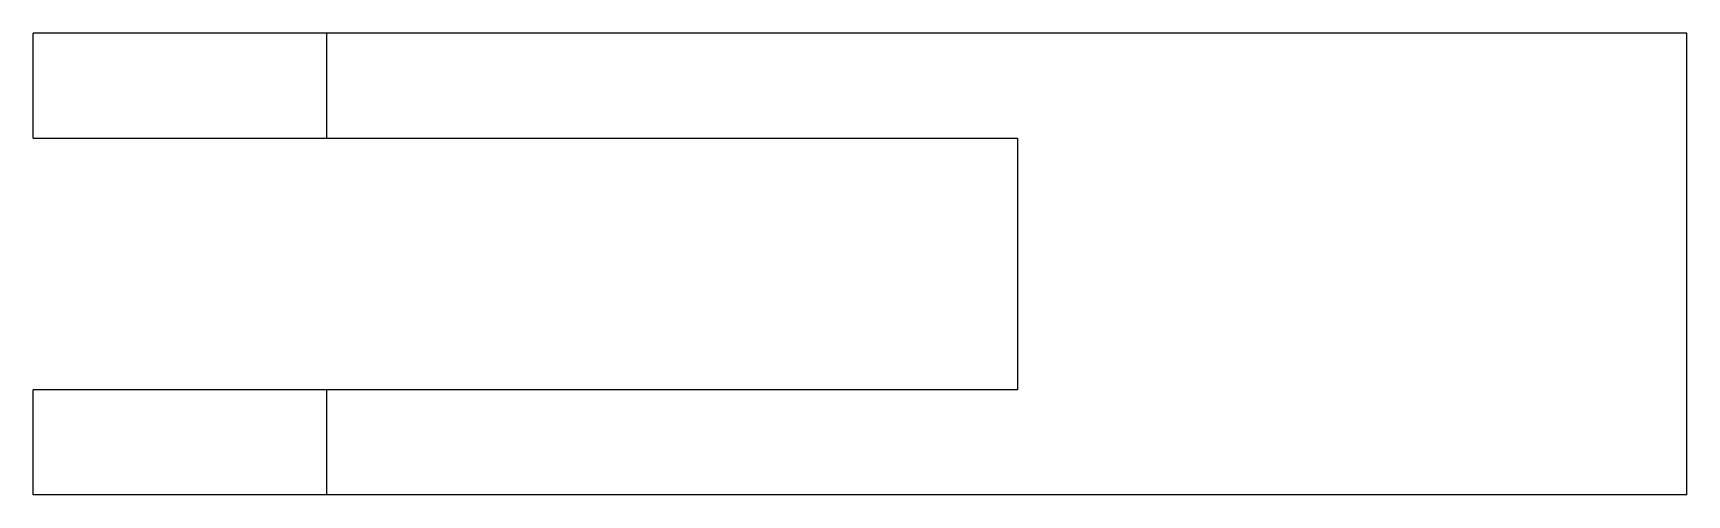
# Model space of a CAD drawing. Header units: metres. Extents: x -26.9 to 51.9, y -22 to 0.
import ezdxf

# ---------------------------------------------------------------- set-up
doc = ezdxf.new("R2010")
doc.units = ezdxf.units.M

msp = doc.modelspace()

# ---------------------------------------------------------------- linework, layer by layer
for points in [[(-26.9, -5), (-26.9, -4.9), (-26.9, -4.8), (-26.9, -4.7), (-26.9, -4.6), (-26.9, -4.5), (-26.9, -4.4), (-26.9, -4.3), (-26.9, -4.2), (-26.9, -4.1), (-26.9, -4), (-26.9, -3.9), (-26.9, -3.8), (-26.9, -3.7), (-26.9, -3.6), (-26.9, -3.5), (-26.9, -3.4), (-26.9, -3.3), (-26.9, -3.2), (-26.9, -3.1), (-26.9, -3), (-26.9, -2.9), (-26.9, -2.8), (-26.9, -2.7), (-26.9, -2.6), (-26.9, -2.5), (-26.9, -2.4), (-26.9, -2.3), (-26.9, -2.2), (-26.9, -2.1), (-26.9, -2), (-26.9, -1.9), (-26.9, -1.8), (-26.9, -1.7), (-26.9, -1.6), (-26.9, -1.5), (-26.9, -1.4), (-26.9, -1.3), (-26.9, -1.2), (-26.9, -1.1), (-26.9, -1), (-26.9, -0.9), (-26.9, -0.8), (-26.9, -0.7), (-26.9, -0.6), (-26.9, -0.5), (-26.9, -0.4), (-26.9, -0.3), (-26.9, -0.2), (-26.9, -0.1), (-26.9, 0)], [(-12.9, 0), (-12.949, 0), (-12.998, 0), (-13.047, 0), (-13.138, 0), (-13.283, 0), (-13.428, 0), (-13.573, 0), (-13.793, 0), (-14.027, 0), (-14.26, 0), (-14.516, 0), (-14.826, 0), (-15.137, 0), (-15.447, 0), (-15.801, 0), (-16.173, 0), (-16.544, 0), (-16.922, 0), (-17.336, 0), (-17.751, 0), (-18.165, 0), (-18.592, 0), (-19.028, 0), (-19.464, 0), (-19.9, 0), (-20.336, 0), (-20.772, 0), (-21.208, 0), (-21.635, 0), (-22.049, 0), (-22.464, 0), (-22.878, 0), (-23.256, 0), (-23.627, 0), (-23.999, 0), (-24.353, 0), (-24.663, 0), (-24.974, 0), (-25.284, 0), (-25.54, 0), (-25.773, 0), (-26.007, 0), (-26.227, 0), (-26.372, 0), (-26.517, 0), (-26.662, 0), (-26.753, 0), (-26.802, 0), (-26.851, 0), (-26.9, 0)], [(-12.9, -5), (-12.9, -4.9), (-12.9, -4.8), (-12.9, -4.7), (-12.9, -4.6), (-12.9, -4.5), (-12.9, -4.4), (-12.9, -4.3), (-12.9, -4.2), (-12.9, -4.1), (-12.9, -4), (-12.9, -3.9), (-12.9, -3.8), (-12.9, -3.7), (-12.9, -3.6), (-12.9, -3.5), (-12.9, -3.4), (-12.9, -3.3), (-12.9, -3.2), (-12.9, -3.1), (-12.9, -3), (-12.9, -2.9), (-12.9, -2.8), (-12.9, -2.7), (-12.9, -2.6), (-12.9, -2.5), (-12.9, -2.4), (-12.9, -2.3), (-12.9, -2.2), (-12.9, -2.1), (-12.9, -2), (-12.9, -1.9), (-12.9, -1.8), (-12.9, -1.7), (-12.9, -1.6), (-12.9, -1.5), (-12.9, -1.4), (-12.9, -1.3), (-12.9, -1.2), (-12.9, -1.1), (-12.9, -1), (-12.9, -0.9), (-12.9, -0.8), (-12.9, -0.7), (-12.9, -0.6), (-12.9, -0.5), (-12.9, -0.4), (-12.9, -0.3), (-12.9, -0.2), (-12.9, -0.1), (-12.9, 0)], [(51.9, 0), (50.604, 0), (49.308, 0), (48.012, 0), (46.716, 0), (45.42, 0), (44.124, 0), (42.828, 0), (41.532, 0), (40.236, 0), (38.94, 0), (37.644, 0), (36.348, 0), (35.052, 0), (33.756, 0), (32.46, 0), (31.164, 0), (29.868, 0), (28.572, 0), (27.276, 0), (25.98, 0), (24.684, 0), (23.388, 0), (22.092, 0), (20.796, 0), (19.5, 0), (18.204, 0), (16.908, 0), (15.612, 0), (14.316, 0), (13.02, 0), (11.724, 0), (10.428, 0), (9.132, 0), (7.836, 0), (6.54, 0), (5.244, 0), (3.948, 0), (2.652, 0), (1.356, 0), (0.06, 0), (-1.236, 0), (-2.532, 0), (-3.828, 0), (-5.124, 0), (-6.42, 0), (-7.716, 0), (-9.012, 0), (-10.308, 0), (-11.604, 0), (-12.9, 0)], [(51.9, -22), (51.9, -21.56), (51.9, -21.12), (51.9, -20.68), (51.9, -20.24), (51.9, -19.8), (51.9, -19.36), (51.9, -18.92), (51.9, -18.48), (51.9, -18.04), (51.9, -17.6), (51.9, -17.16), (51.9, -16.72), (51.9, -16.28), (51.9, -15.84), (51.9, -15.4), (51.9, -14.96), (51.9, -14.52), (51.9, -14.08), (51.9, -13.64), (51.9, -13.2), (51.9, -12.76), (51.9, -12.32), (51.9, -11.88), (51.9, -11.44), (51.9, -11), (51.9, -10.56), (51.9, -10.12), (51.9, -9.68), (51.9, -9.24), (51.9, -8.8), (51.9, -8.36), (51.9, -7.92), (51.9, -7.48), (51.9, -7.04), (51.9, -6.6), (51.9, -6.16), (51.9, -5.72), (51.9, -5.28), (51.9, -4.84), (51.9, -4.4), (51.9, -3.96), (51.9, -3.52), (51.9, -3.08), (51.9, -2.64), (51.9, -2.2), (51.9, -1.76), (51.9, -1.32), (51.9, -0.88), (51.9, -0.44), (51.9, 0)], [(-26.9, -5), (-26.851, -5), (-26.802, -5), (-26.753, -5), (-26.662, -5), (-26.517, -5), (-26.372, -5), (-26.227, -5), (-26.007, -5), (-25.773, -5), (-25.54, -5), (-25.284, -5), (-24.974, -5), (-24.663, -5), (-24.353, -5), (-23.999, -5), (-23.627, -5), (-23.256, -5), (-22.878, -5), (-22.464, -5), (-22.049, -5), (-21.635, -5), (-21.208, -5), (-20.772, -5), (-20.336, -5), (-19.9, -5), (-19.464, -5), (-19.028, -5), (-18.592, -5), (-18.165, -5), (-17.751, -5), (-17.336, -5), (-16.922, -5), (-16.544, -5), (-16.173, -5), (-15.801, -5), (-15.447, -5), (-15.137, -5), (-14.826, -5), (-14.516, -5), (-14.26, -5), (-14.027, -5), (-13.793, -5), (-13.573, -5), (-13.428, -5), (-13.283, -5), (-13.138, -5), (-13.047, -5), (-12.998, -5), (-12.949, -5), (-12.9, -5)], [(-12.9, -5), (-12.242, -5), (-11.584, -5), (-10.926, -5), (-10.268, -5), (-9.61, -5), (-8.952, -5), (-8.294, -5), (-7.636, -5), (-6.978, -5), (-6.32, -5), (-5.662, -5), (-5.004, -5), (-4.346, -5), (-3.688, -5), (-3.03, -5), (-2.372, -5), (-1.714, -5), (-1.056, -5), (-0.398, -5), (0.26, -5), (0.918, -5), (1.576, -5), (2.234, -5), (2.892, -5), (3.55, -5), (4.208, -5), (4.866, -5), (5.524, -5), (6.182, -5), (6.84, -5), (7.498, -5), (8.156, -5), (8.814, -5), (9.472, -5), (10.13, -5), (10.788, -5), (11.446, -5), (12.104, -5), (12.762, -5), (13.42, -5), (14.078, -5), (14.736, -5), (15.394, -5), (16.052, -5), (16.71, -5), (17.368, -5), (18.026, -5), (18.684, -5), (19.342, -5), (20, -5)], [(20, -5), (20, -5.24), (20, -5.48), (20, -5.72), (20, -5.96), (20, -6.2), (20, -6.44), (20, -6.68), (20, -6.92), (20, -7.16), (20, -7.4), (20, -7.64), (20, -7.88), (20, -8.12), (20, -8.36), (20, -8.6), (20, -8.84), (20, -9.08), (20, -9.32), (20, -9.56), (20, -9.8), (20, -10.04), (20, -10.28), (20, -10.52), (20, -10.76), (20, -11), (20, -11.24), (20, -11.48), (20, -11.72), (20, -11.96), (20, -12.2), (20, -12.44), (20, -12.68), (20, -12.92), (20, -13.16), (20, -13.4), (20, -13.64), (20, -13.88), (20, -14.12), (20, -14.36), (20, -14.6), (20, -14.84), (20, -15.08), (20, -15.32), (20, -15.56), (20, -15.8), (20, -16.04), (20, -16.28), (20, -16.52), (20, -16.76), (20, -17)], [(-12.9, -17), (-12.949, -17), (-12.998, -17), (-13.047, -17), (-13.138, -17), (-13.283, -17), (-13.428, -17), (-13.573, -17), (-13.793, -17), (-14.027, -17), (-14.26, -17), (-14.516, -17), (-14.826, -17), (-15.137, -17), (-15.447, -17), (-15.801, -17), (-16.173, -17), (-16.544, -17), (-16.922, -17), (-17.336, -17), (-17.751, -17), (-18.165, -17), (-18.592, -17), (-19.028, -17), (-19.464, -17), (-19.9, -17), (-20.336, -17), (-20.772, -17), (-21.208, -17), (-21.635, -17), (-22.049, -17), (-22.464, -17), (-22.878, -17), (-23.256, -17), (-23.627, -17), (-23.999, -17), (-24.353, -17), (-24.663, -17), (-24.974, -17), (-25.284, -17), (-25.54, -17), (-25.773, -17), (-26.007, -17), (-26.227, -17), (-26.372, -17), (-26.517, -17), (-26.662, -17), (-26.753, -17), (-26.802, -17), (-26.851, -17), (-26.9, -17)], [(-26.9, -22), (-26.9, -21.9), (-26.9, -21.8), (-26.9, -21.7), (-26.9, -21.6), (-26.9, -21.5), (-26.9, -21.4), (-26.9, -21.3), (-26.9, -21.2), (-26.9, -21.1), (-26.9, -21), (-26.9, -20.9), (-26.9, -20.8), (-26.9, -20.7), (-26.9, -20.6), (-26.9, -20.5), (-26.9, -20.4), (-26.9, -20.3), (-26.9, -20.2), (-26.9, -20.1), (-26.9, -20), (-26.9, -19.9), (-26.9, -19.8), (-26.9, -19.7), (-26.9, -19.6), (-26.9, -19.5), (-26.9, -19.4), (-26.9, -19.3), (-26.9, -19.2), (-26.9, -19.1), (-26.9, -19), (-26.9, -18.9), (-26.9, -18.8), (-26.9, -18.7), (-26.9, -18.6), (-26.9, -18.5), (-26.9, -18.4), (-26.9, -18.3), (-26.9, -18.2), (-26.9, -18.1), (-26.9, -18), (-26.9, -17.9), (-26.9, -17.8), (-26.9, -17.7), (-26.9, -17.6), (-26.9, -17.5), (-26.9, -17.4), (-26.9, -17.3), (-26.9, -17.2), (-26.9, -17.1), (-26.9, -17)], [(20, -17), (19.342, -17), (18.684, -17), (18.026, -17), (17.368, -17), (16.71, -17), (16.052, -17), (15.394, -17), (14.736, -17), (14.078, -17), (13.42, -17), (12.762, -17), (12.104, -17), (11.446, -17), (10.788, -17), (10.13, -17), (9.472, -17), (8.814, -17), (8.156, -17), (7.498, -17), (6.84, -17), (6.182, -17), (5.524, -17), (4.866, -17), (4.208, -17), (3.55, -17), (2.892, -17), (2.234, -17), (1.576, -17), (0.918, -17), (0.26, -17), (-0.398, -17), (-1.056, -17), (-1.714, -17), (-2.372, -17), (-3.03, -17), (-3.688, -17), (-4.346, -17), (-5.004, -17), (-5.662, -17), (-6.32, -17), (-6.978, -17), (-7.636, -17), (-8.294, -17), (-8.952, -17), (-9.61, -17), (-10.268, -17), (-10.926, -17), (-11.584, -17), (-12.242, -17), (-12.9, -17)], [(-12.9, -22), (-12.9, -21.9), (-12.9, -21.8), (-12.9, -21.7), (-12.9, -21.6), (-12.9, -21.5), (-12.9, -21.4), (-12.9, -21.3), (-12.9, -21.2), (-12.9, -21.1), (-12.9, -21), (-12.9, -20.9), (-12.9, -20.8), (-12.9, -20.7), (-12.9, -20.6), (-12.9, -20.5), (-12.9, -20.4), (-12.9, -20.3), (-12.9, -20.2), (-12.9, -20.1), (-12.9, -20), (-12.9, -19.9), (-12.9, -19.8), (-12.9, -19.7), (-12.9, -19.6), (-12.9, -19.5), (-12.9, -19.4), (-12.9, -19.3), (-12.9, -19.2), (-12.9, -19.1), (-12.9, -19), (-12.9, -18.9), (-12.9, -18.8), (-12.9, -18.7), (-12.9, -18.6), (-12.9, -18.5), (-12.9, -18.4), (-12.9, -18.3), (-12.9, -18.2), (-12.9, -18.1), (-12.9, -18), (-12.9, -17.9), (-12.9, -17.8), (-12.9, -17.7), (-12.9, -17.6), (-12.9, -17.5), (-12.9, -17.4), (-12.9, -17.3), (-12.9, -17.2), (-12.9, -17.1), (-12.9, -17)], [(-12.9, -22), (-12.949, -22), (-12.998, -22), (-13.047, -22), (-13.138, -22), (-13.283, -22), (-13.428, -22), (-13.573, -22), (-13.793, -22), (-14.027, -22), (-14.26, -22), (-14.516, -22), (-14.826, -22), (-15.137, -22), (-15.447, -22), (-15.801, -22), (-16.173, -22), (-16.544, -22), (-16.922, -22), (-17.336, -22), (-17.751, -22), (-18.165, -22), (-18.592, -22), (-19.028, -22), (-19.464, -22), (-19.9, -22), (-20.336, -22), (-20.772, -22), (-21.208, -22), (-21.635, -22), (-22.049, -22), (-22.464, -22), (-22.878, -22), (-23.256, -22), (-23.627, -22), (-23.999, -22), (-24.353, -22), (-24.663, -22), (-24.974, -22), (-25.284, -22), (-25.54, -22), (-25.773, -22), (-26.007, -22), (-26.227, -22), (-26.372, -22), (-26.517, -22), (-26.662, -22), (-26.753, -22), (-26.802, -22), (-26.851, -22), (-26.9, -22)], [(51.9, -22), (50.604, -22), (49.308, -22), (48.012, -22), (46.716, -22), (45.42, -22), (44.124, -22), (42.828, -22), (41.532, -22), (40.236, -22), (38.94, -22), (37.644, -22), (36.348, -22), (35.052, -22), (33.756, -22), (32.46, -22), (31.164, -22), (29.868, -22), (28.572, -22), (27.276, -22), (25.98, -22), (24.684, -22), (23.388, -22), (22.092, -22), (20.796, -22), (19.5, -22), (18.204, -22), (16.908, -22), (15.612, -22), (14.316, -22), (13.02, -22), (11.724, -22), (10.428, -22), (9.132, -22), (7.836, -22), (6.54, -22), (5.244, -22), (3.948, -22), (2.652, -22), (1.356, -22), (0.06, -22), (-1.236, -22), (-2.532, -22), (-3.828, -22), (-5.124, -22), (-6.42, -22), (-7.716, -22), (-9.012, -22), (-10.308, -22), (-11.604, -22), (-12.9, -22)]]:
    msp.add_lwpolyline(points)

doc.saveas('drawing.dxf')
